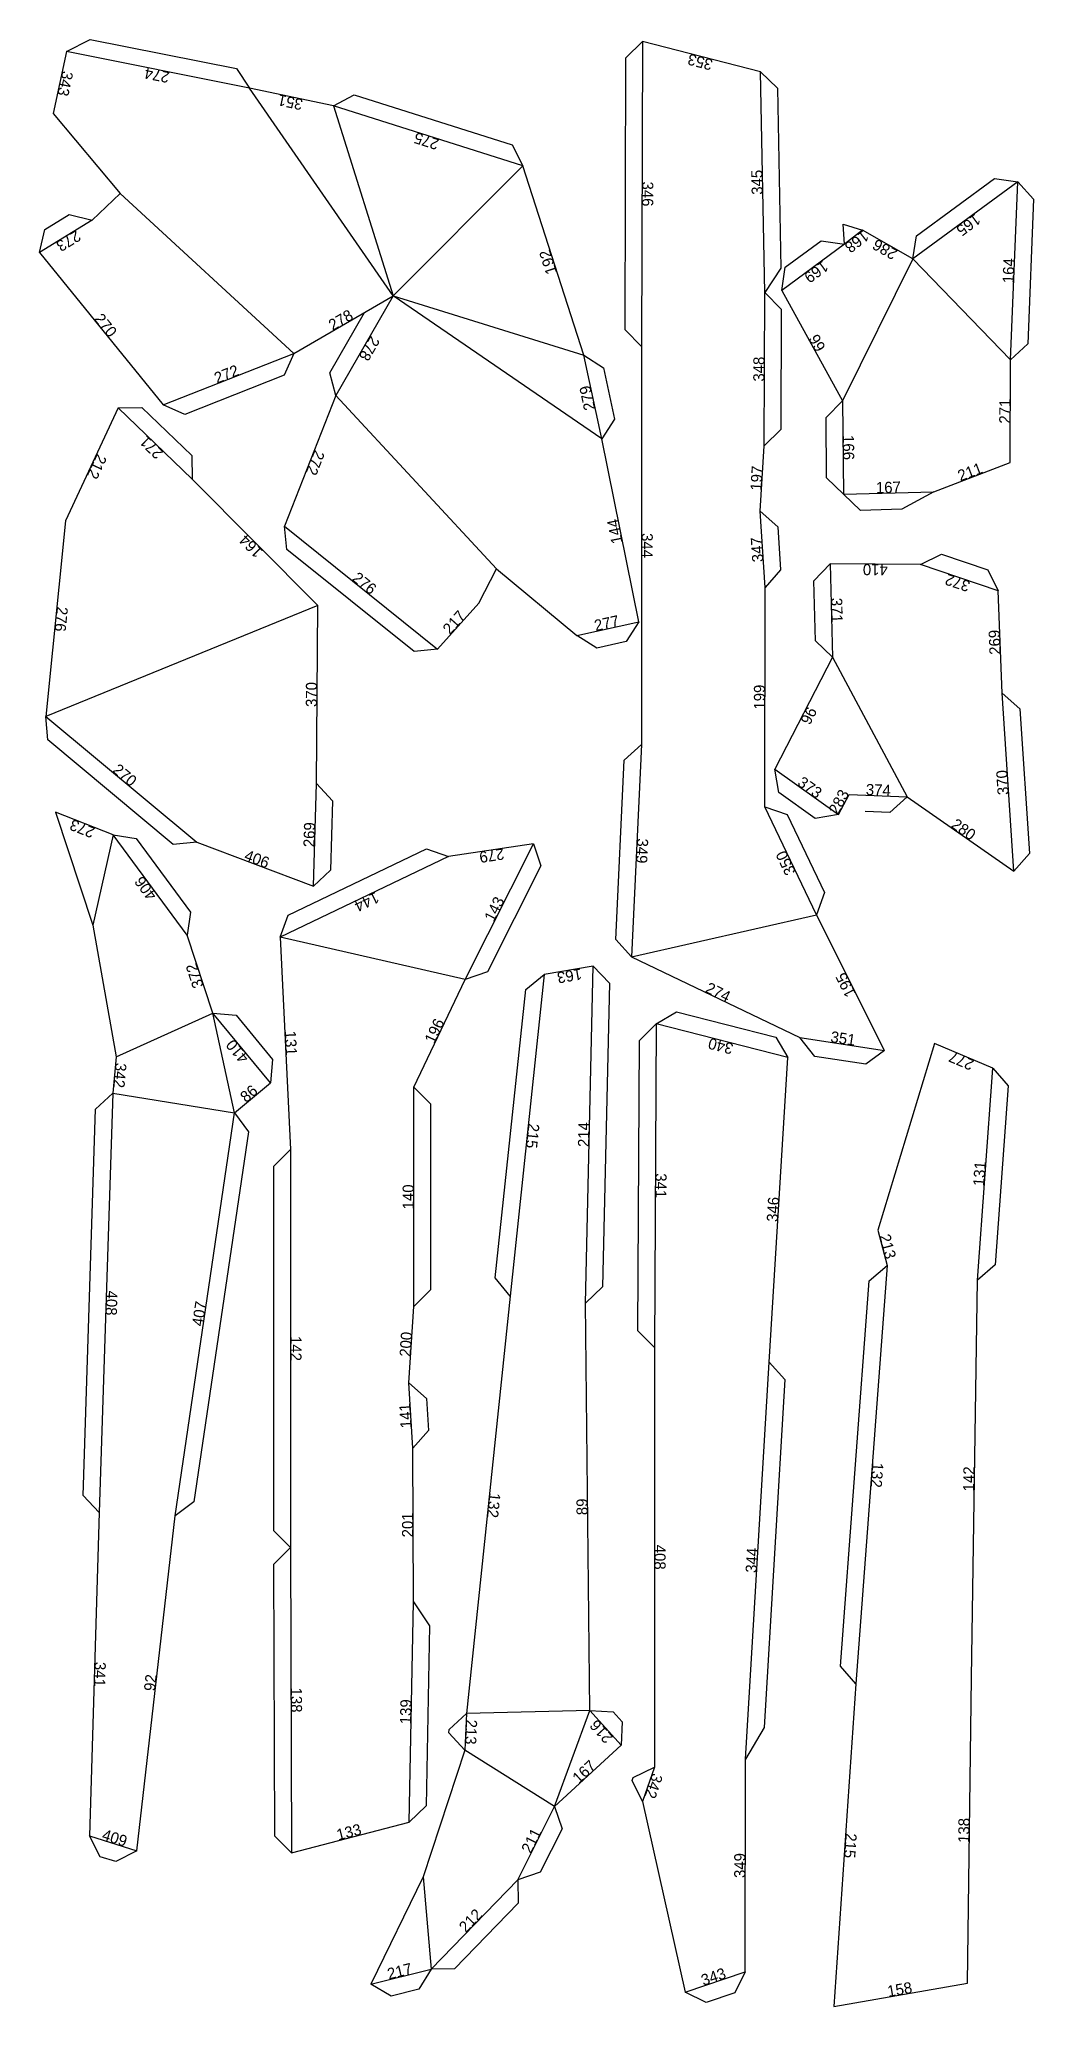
# Model space of a CAD drawing. Extents: x 0 to 299, y 8 to 600.
import ezdxf
from ezdxf.enums import TextEntityAlignment as Align

# ---------------------------------------------------------------- set-up
doc = ezdxf.new("R2010")
doc.units = 0

msp = doc.modelspace()

# ---------------------------------------------------------------- linework, layer by layer
at = {"layer": 'CutLine', "color": 8, "linetype": 'CONTINUOUS'}
for p, q in [((8.340604, 596.075315), (15.496643, 599.748802)), ((15.496643, 599.748802), (59.470421, 590.994445)), ((176.592034, 594.161398), (181.608644, 599.144733)), ((217.05246, 589.930562), (181.608644, 599.144733)), ((8.340604, 596.075315), (4.338623, 577.462917)), ((176.319845, 512.362559), (176.592034, 594.161398)), ((59.470421, 590.994445), (63.39794, 585.114428)), ((217.05246, 589.930562), (222.147995, 585.027958)), ((88.619906, 579.787941), (63.39794, 585.114428)), ((88.619906, 579.787941), (94.898203, 583.041092)), ((94.898203, 583.041092), (142.344742, 567.982238)), ((222.147995, 585.027958), (223.19262, 530.893263)), ((4.338623, 577.462917), (24.457553, 553.402962)), ((142.344742, 567.982238), (145.597894, 561.703941)), ((163.891198, 504.792808), (145.597894, 561.703941)), ((263.947345, 540.68554), (287.427715, 557.944227)), ((287.427715, 557.944227), (294.417737, 556.876709)), ((294.417737, 556.876709), (299.213303, 551.680312)), ((24.457553, 553.402962), (16.04562, 545.414286)), ((299.213303, 551.680312), (297.466546, 508.136935)), ((1.817721, 542.524405), (9.166315, 547.049877)), ((9.166315, 547.049877), (16.04562, 545.414286)), ((0.182131, 535.645099), (1.817721, 542.524405)), ((224.496429, 531.201498), (235.303029, 539.161777)), ((235.303029, 539.161777), (242.294146, 538.101453)), ((242.294146, 538.101453), (241.939436, 544.163364)), ((241.939436, 544.163364), (247.730441, 542.336664)), ((262.879827, 533.695518), (247.730441, 542.336664)), ((262.879827, 533.695518), (263.947345, 540.68554)), ((0.182131, 535.645099), (37.458835, 489.78641)), ((223.19262, 530.893263), (218.331379, 523.654223)), ((223.436105, 524.210382), (224.496429, 531.201498)), ((76.678271, 505.240126), (106.624436, 522.586969)), ((218.331379, 523.654223), (223.31438, 518.637282)), ((223.436105, 524.210382), (241.763674, 491.023586)), ((87.525168, 499.417425), (97.972273, 517.575052)), ((223.31438, 518.637282), (223.191603, 482.463011)), ((181.30318, 507.34595), (176.319845, 512.362559)), ((76.678271, 505.240126), (73.859372, 498.755235)), ((163.891198, 504.792808), (169.830576, 500.955649)), ((181.30318, 507.34595), (181.30318, 387.684802)), ((292.180436, 472.49213), (292.270149, 503.341369)), ((297.466546, 508.136935), (292.270149, 503.341369)), ((73.859372, 498.755235), (43.943726, 486.967511)), ((89.365516, 492.590045), (87.525168, 499.417425)), ((169.830576, 500.955649), (173.147513, 485.529968)), ((89.365516, 492.590045), (73.884204, 453.381494)), ((23.924768, 488.915003), (8.060577, 454.945393)), ((23.924768, 488.915003), (30.994656, 489.044148)), ((30.994656, 489.044148), (46.004187, 474.573138)), ((43.943726, 486.967511), (37.458835, 489.78641)), ((173.147513, 485.529968), (169.310354, 479.59059)), ((236.80251, 485.985049), (241.763674, 491.023586)), ((236.942399, 467.905934), (236.80251, 485.985049)), ((180.445488, 424.56823), (169.310354, 479.59059)), ((223.191603, 482.463011), (218.174661, 477.48001)), ((46.004187, 474.573138), (46.133333, 467.503249)), ((216.972522, 457.824197), (218.174661, 477.48001)), ((83.893706, 429.492737), (46.133333, 467.503249)), ((241.980936, 462.944771), (236.942399, 467.905934)), ((269.148497, 463.709051), (292.180436, 472.49213)), ((247.119563, 458.087353), (241.980936, 462.944771)), ((269.148497, 463.709051), (259.598675, 458.438416)), ((216.972522, 457.824197), (222.285794, 453.158456)), ((259.598675, 458.438416), (247.119563, 458.087353)), ((8.060577, 454.945393), (2.141107, 396.144611)), ((74.650357, 446.352056), (73.884204, 453.381494)), ((222.285794, 453.158456), (223.1264, 440.203989)), ((112.925147, 415.600586), (74.650357, 446.352056)), ((265.199804, 441.832329), (271.543238, 444.956563)), ((271.543238, 444.956563), (285.413184, 440.240499)), ((132.402918, 430.227704), (137.714153, 440.541304)), ((137.714153, 440.541304), (161.845656, 420.508248)), ((223.1264, 440.203989), (218.460659, 434.890717)), ((233.144132, 436.92375), (238.022308, 442.042675)), ((265.199804, 441.832329), (238.022308, 442.042675)), ((285.413184, 440.240499), (288.537418, 433.897064)), ((218.414718, 368.954518), (218.460659, 434.890717)), ((233.579396, 418.849334), (233.144132, 436.92375)), ((289.754781, 403.071724), (288.537418, 433.897064)), ((83.493252, 375.915835), (83.893706, 429.492737)), ((119.954586, 416.36674), (132.402918, 430.227704)), ((167.79693, 416.689566), (161.845656, 420.508248)), ((180.445488, 424.56823), (176.626806, 418.616956)), ((119.954586, 416.36674), (112.925147, 415.600586)), ((176.626806, 418.616956), (167.79693, 416.689566)), ((238.69832, 413.971158), (233.579396, 418.849334)), ((238.69832, 413.971158), (221.420991, 380.225682)), ((289.754781, 403.071724), (295.071001, 398.409343)), ((295.071001, 398.409343), (297.920329, 354.924194)), ((2.773528, 389.101881), (2.141107, 396.144611)), ((40.456978, 357.628559), (2.773528, 389.101881)), ((176.072302, 382.92687), (181.30318, 387.684802)), ((173.521446, 329.051653), (176.072302, 382.92687)), ((222.580805, 373.250381), (221.420991, 380.225682)), ((83.493252, 375.915835), (88.345962, 370.772761)), ((233.499714, 365.444864), (222.580805, 373.250381)), ((5.033649, 367.359194), (16.290165, 333.318621)), ((22.34129, 360.464784), (5.033649, 367.359194)), ((88.345962, 370.772761), (87.740571, 349.932183)), ((218.414718, 368.954518), (225.080414, 366.594752)), ((240.475015, 366.604678), (243.716508, 372.686047)), ((255.945324, 367.188437), (248.510812, 367.488484)), ((261.142886, 371.98274), (255.945324, 367.188437)), ((261.142886, 371.98274), (293.257948, 349.607974)), ((225.080414, 366.594752), (236.262375, 343.156759)), ((240.475015, 366.604678), (233.499714, 365.444864)), ((22.34129, 360.464784), (29.334037, 359.415269)), ((29.334037, 359.415269), (45.67283, 337.305944)), ((47.499708, 358.260981), (40.456978, 357.628559)), ((47.499708, 358.260981), (82.597497, 345.079474)), ((74.990077, 336.396622), (116.598539, 356.332303)), ((116.598539, 356.332303), (123.268142, 353.983601)), ((148.754225, 357.85382), (123.268142, 353.983601)), ((148.754225, 357.85382), (150.97832, 351.141636)), ((87.740571, 349.932183), (82.597497, 345.079474)), ((150.97832, 351.141636), (134.976789, 319.280826)), ((297.920329, 354.924194), (293.257948, 349.607974)), ((236.262375, 343.156759), (233.902609, 336.491063)), ((45.67283, 337.305944), (44.623315, 330.313196)), ((16.290165, 333.318621), (23.253534, 293.78147)), ((72.641375, 329.72702), (74.990077, 336.396622)), ((254.392228, 295.693975), (233.902609, 336.491063)), ((52.348708, 306.905271), (44.623315, 330.313196)), ((72.641375, 329.72702), (75.665177, 265.862992)), ((178.279378, 323.820775), (173.521446, 329.051653)), ((166.719961, 320.976664), (152.012742, 318.490121)), ((166.719961, 320.976664), (171.606594, 315.865811)), ((178.279378, 323.820775), (228.906145, 299.564194)), ((112.776715, 284.593276), (128.264606, 317.056732)), ((134.976789, 319.280826), (128.264606, 317.056732)), ((137.31259, 227.268088), (146.513426, 314.045179)), ((146.513426, 314.045179), (152.012742, 318.490121)), ((171.606594, 315.865811), (169.559094, 224.572237)), ((52.348708, 306.905271), (59.387873, 306.234329)), ((59.387873, 306.234329), (70.327403, 292.98967)), ((180.695744, 298.653324), (185.724636, 303.624265)), ((185.724636, 303.624265), (191.800783, 307.240954)), ((191.800783, 307.240954), (221.679256, 299.659597)), ((180.190043, 211.391287), (180.695744, 298.653324)), ((221.679256, 299.659597), (225.295945, 293.58345)), ((233.37954, 293.827559), (228.906145, 299.564194)), ((269.366303, 297.793918), (252.319999, 241.628417)), ((286.903804, 290.386268), (269.366303, 297.793918)), ((23.253534, 293.78147), (22.23793, 282.824103)), ((70.327403, 292.98967), (69.656461, 285.950505)), ((219.688848, 201.955559), (225.295945, 293.58345)), ((248.698226, 291.501322), (233.37954, 293.827559)), ((254.392228, 295.693975), (248.698226, 291.501322)), ((286.903804, 290.386268), (291.528963, 285.037632)), ((58.878067, 276.888417), (69.656461, 285.950505)), ((112.776715, 284.593276), (117.780198, 279.596761)), ((291.528963, 285.037632), (287.626842, 231.2434)), ((17.081163, 277.985947), (22.23793, 282.824103)), ((117.780198, 279.596761), (117.819171, 223.66056)), ((13.379014, 161.848658), (17.081163, 277.985947)), ((58.878067, 276.888417), (63.09411, 271.211712)), ((63.09411, 271.211712), (46.657162, 159.887859)), ((70.665177, 260.862992), (75.665177, 265.862992)), ((70.665177, 151.201845), (70.665177, 260.862992)), ((252.319999, 241.628417), (255.115824, 230.98517)), ((249.758717, 226.369825), (255.115824, 230.98517)), ((287.626842, 231.2434), (282.278205, 226.618242)), ((141.757533, 221.768772), (137.31259, 227.268088)), ((241.139714, 110.493647), (249.758717, 226.369825)), ((280.514687, 106.97009), (282.278205, 226.618242)), ((117.819171, 223.66056), (112.822656, 218.657078)), ((141.757533, 221.768772), (128.598255, 96.260466)), ((169.559094, 224.572237), (164.448241, 219.685604)), ((165.705135, 97.161284), (164.448241, 219.685604)), ((111.334519, 195.723598), (112.822656, 218.657078)), ((185.160983, 206.362396), (180.190043, 211.391287)), ((185.160983, 206.362396), (185.160983, 80.166114)), ((219.688848, 201.955559), (224.382642, 196.667053)), ((111.334519, 195.723598), (116.630421, 191.03815)), ((224.382642, 196.667053), (218.148323, 92.023339)), ((116.630421, 191.03815), (117.222106, 181.363687)), ((117.222106, 181.363687), (112.536658, 176.067785)), ((112.693376, 129.893571), (112.536658, 176.067785)), ((18.21717, 156.691891), (13.379014, 161.848658)), ((46.657162, 159.887859), (40.980457, 155.671816)), ((18.21717, 156.691891), (15.231745, 59.474217)), ((29.464549, 55.011877), (40.980457, 155.671816)), ((75.665177, 146.201845), (70.665177, 151.201845)), ((70.681842, 141.185235), (75.665177, 146.201845)), ((70.954031, 59.386397), (70.681842, 141.185235)), ((112.693376, 129.893571), (117.554617, 122.654532)), ((117.554617, 122.654532), (116.509992, 68.519836)), ((245.755059, 105.13654), (241.139714, 110.493647)), ((279.309725, 15.178707), (280.514687, 106.97009)), ((245.755059, 105.13654), (239.10264, 8.100804)), ((123.383596, 91.484764), (128.598255, 96.260466)), ((165.705135, 97.161284), (172.767351, 96.807579)), ((172.767351, 96.807579), (175.505586, 93.780599)), ((123.33951, 90.4814), (123.383596, 91.484764)), ((128.115211, 85.26674), (123.33951, 90.4814)), ((175.505586, 93.780599), (175.151881, 86.718383)), ((218.148323, 92.023339), (212.572459, 82.506209)), ((128.115211, 85.26674), (115.642996, 47.107617)), ((155.156747, 68.310365), (175.151881, 86.718383)), ((178.482558, 76.110174), (178.808603, 77.060111)), ((178.808603, 77.060111), (185.160983, 80.166114)), ((212.455243, 18.570745), (212.572459, 82.506209)), ((181.588562, 69.757793), (178.482558, 76.110174)), ((116.509992, 68.519836), (111.414457, 63.617233)), ((155.156747, 68.310365), (157.389682, 61.601118)), ((181.588562, 69.757793), (194.417505, 12.481636)), ((18.506921, 53.207382), (15.231745, 59.474217)), ((75.970641, 54.403062), (70.954031, 59.386397)), ((75.970641, 54.403062), (111.414457, 63.617233)), ((157.389682, 61.601118), (150.831974, 48.500998)), ((29.464549, 55.011877), (23.197714, 51.736701)), ((23.197714, 51.736701), (18.506921, 53.207382)), ((150.831974, 48.500998), (144.122727, 46.268063)), ((115.642996, 47.107617), (99.902543, 14.894142)), ((144.122727, 46.268063), (144.220478, 39.197671)), ((144.220478, 39.197671), (125.051694, 19.491425)), ((117.981302, 19.393674), (114.336904, 13.334106)), ((125.051694, 19.491425), (117.981302, 19.393674)), ((212.455243, 18.570745), (209.317107, 12.234176)), ((105.962111, 11.249745), (99.902543, 14.894142)), ((114.336904, 13.334106), (105.962111, 11.249745)), ((200.754075, 9.343501), (194.417505, 12.481636)), ((209.317107, 12.234176), (200.754075, 9.343501)), ((239.10264, 8.100804), (279.309725, 15.178707))]:
    msp.add_line(p, q, dxfattribs=at)
at = {"layer": 'MountainLine', "color": 5, "linetype": 'CONTINUOUS'}
for p, q in [((294.417737, 556.876709), (262.879827, 533.695518)), ((247.730441, 542.336664), (242.294146, 538.101453)), ((242.294146, 538.101453), (223.436105, 524.210382)), ((221.420991, 380.225682), (240.475015, 366.604678)), ((243.716508, 372.686047), (261.142886, 371.98274)), ((22.34129, 360.464784), (16.290165, 333.318621)), ((178.279378, 323.820775), (233.902609, 336.491063)), ((128.264606, 317.056732), (72.641375, 329.72702)), ((152.012742, 318.490121), (141.757533, 221.768772)), ((185.724636, 303.624265), (185.160983, 206.362396)), ((22.23793, 282.824103), (18.21717, 156.691891)), ((255.115824, 230.98517), (245.755059, 105.13654)), ((128.598255, 96.260466), (128.115211, 85.26674)), ((185.160983, 80.166114), (181.588562, 69.757793)), ((15.231745, 59.474217), (29.464549, 55.011877)), ((115.642996, 47.107617), (117.981302, 19.393674))]:
    msp.add_line(p, q, dxfattribs=at)
at = {"layer": 'ValleyLine', "color": 1, "linetype": 'CONTINUOUS'}
for p, q in [((181.608644, 599.144733), (181.30318, 507.34595)), ((63.39794, 585.114428), (8.340604, 596.075315)), ((218.331379, 523.654223), (217.05246, 589.930562)), ((106.624436, 522.586969), (63.39794, 585.114428)), ((88.619906, 579.787941), (106.624436, 522.586969)), ((145.597894, 561.703941), (88.619906, 579.787941)), ((106.624436, 522.586969), (145.597894, 561.703941)), ((292.270149, 503.341369), (294.417737, 556.876709)), ((76.678271, 505.240126), (24.457553, 553.402962)), ((16.04562, 545.414286), (0.182131, 535.645099)), ((262.879827, 533.695518), (241.763674, 491.023586)), ((262.879827, 533.695518), (292.270149, 503.341369)), ((106.624436, 522.586969), (89.365516, 492.590045)), ((169.310354, 479.59059), (106.624436, 522.586969)), ((106.624436, 522.586969), (163.891198, 504.792808)), ((218.174661, 477.48001), (218.331379, 523.654223)), ((37.458835, 489.78641), (76.678271, 505.240126)), ((169.310354, 479.59059), (163.891198, 504.792808)), ((137.714153, 440.541304), (89.365516, 492.590045)), ((46.133333, 467.503249), (23.924768, 488.915003)), ((241.763674, 491.023586), (241.980936, 462.944771)), ((241.980936, 462.944771), (269.148497, 463.709051)), ((218.460659, 434.890717), (216.972522, 457.824197)), ((73.884204, 453.381494), (119.954586, 416.36674)), ((238.022308, 442.042675), (238.69832, 413.971158)), ((288.537418, 433.897064), (265.199804, 441.832329)), ((83.893706, 429.492737), (2.141107, 396.144611)), ((161.845656, 420.508248), (180.445488, 424.56823)), ((238.69832, 413.971158), (261.142886, 371.98274)), ((293.257948, 349.607974), (289.754781, 403.071724)), ((2.141107, 396.144611), (47.499708, 358.260981)), ((181.30318, 387.684802), (178.279378, 323.820775)), ((82.597497, 345.079474), (83.493252, 375.915835)), ((233.902609, 336.491063), (218.414718, 368.954518)), ((44.623315, 330.313196), (22.34129, 360.464784)), ((128.264606, 317.056732), (148.754225, 357.85382)), ((123.268142, 353.983601), (72.641375, 329.72702)), ((164.448241, 219.685604), (166.719961, 320.976664)), ((23.253534, 293.78147), (52.348708, 306.905271)), ((58.878067, 276.888417), (52.348708, 306.905271)), ((69.656461, 285.950505), (52.348708, 306.905271)), ((225.295945, 293.58345), (185.724636, 303.624265)), ((228.906145, 299.564194), (254.392228, 295.693975)), ((282.278205, 226.618242), (286.903804, 290.386268)), ((112.822656, 218.657078), (112.776715, 284.593276)), ((22.23793, 282.824103), (58.878067, 276.888417)), ((40.980457, 155.671816), (58.878067, 276.888417)), ((75.665177, 265.862992), (75.665177, 146.201845)), ((212.572459, 82.506209), (219.688848, 201.955559)), ((112.536658, 176.067785), (111.334519, 195.723598)), ((75.665177, 146.201845), (75.970641, 54.403062)), ((111.414457, 63.617233), (112.693376, 129.893571)), ((165.705135, 97.161284), (128.598255, 96.260466)), ((155.156747, 68.310365), (165.705135, 97.161284)), ((175.151881, 86.718383), (165.705135, 97.161284)), ((155.156747, 68.310365), (128.115211, 85.26674)), ((144.122727, 46.268063), (155.156747, 68.310365)), ((117.981302, 19.393674), (144.122727, 46.268063)), ((99.902543, 14.894142), (117.981302, 19.393674)), ((194.417505, 12.481636), (212.455243, 18.570745))]:
    msp.add_line(p, q, dxfattribs=at)

# ---------------------------------------------------------------- texts
at = {"layer": 'Edge ID'}
for s, rotation, p in [('353', 165.427633, (199.330552, 594.537647)), ('343', 257.865192, (6.339614, 586.769116)), ('274', 168.740689, (35.869272, 590.594872)), ('351', 168.075239, (76.008923, 582.451185)), ('275', 162.391305, (117.1089, 570.745941)), ('346', 269.809347, (181.455912, 553.245341)), ('345', 91.105486, (217.69192, 556.792392)), ('165', 216.316861, (278.648782, 545.286114)), ('273', 211.62594, (8.113875, 540.529693)), ('168', 217.920796, (245.012293, 540.219059)), ('286', 150.299748, (255.305134, 538.016091)), ('192', 107.819291, (154.744546, 533.248374)), ('169', 216.375831, (232.865125, 531.155918)), ('164', 87.702792, (293.343943, 530.109039)), ('270', -50.893711, (18.820483, 512.715755)), ('278', 30.082323, (91.651353, 513.913548)), ('278', 240.085759, (97.994976, 507.588507)), ('99', -61.090111, (232.599889, 507.616984)), ('348', 89.805536, (218.25302, 500.567116)), ('272', 21.506032, (57.068553, 497.513268)), ('279', 102.135356, (166.600776, 492.191699)), ('271', 89.833378, (292.225292, 487.91675)), ('271', 136.046505, (35.02905, 478.209126)), ('166', -89.556679, (241.872305, 476.984178)), ('212', 244.966895, (15.992672, 471.930198)), ('272', 248.453647, (81.62486, 472.98577)), ('197', 86.50018, (217.573592, 467.652103)), ('211', 20.874023, (280.664466, 468.100591)), ('167', 1.611425, (255.564716, 463.326911)), ('164', 134.810852, (65.013519, 448.497993)), ('144', 101.4407, (174.877921, 452.07941)), ('344', -90, (181.30318, 447.515376)), ('347', 93.712677, (217.716591, 446.357457)), ('276', -38.779763, (96.919395, 434.874117)), ('410', 179.556557, (251.611056, 441.937502)), ('372', 161.220919, (276.868611, 437.864697)), ('276', 264.251405, (5.100842, 425.545002)), ('217', 48.073446, (126.178752, 423.297222)), ('277', 12.313418, (171.145572, 422.538239)), ('371', -88.620483, (238.360314, 428.006916)), ('269', 92.261565, (289.146099, 418.484394)), ('370', 89.571758, (83.693479, 402.704286)), ('199', 89.960079, (218.437689, 401.922617)), ('96', 242.88803, (230.059656, 397.09842)), ('270', -39.868727, (24.820407, 377.202796)), ('370', 93.748899, (291.506364, 376.339849)), ('373', -35.559547, (230.948003, 373.41518)), ('283', 61.941476, (242.095762, 369.645363)), ('374', -2.31113, (252.429697, 372.334393)), ('273', 158.280388, (13.687469, 363.911989)), ('269', 88.336101, (83.045375, 360.497654)), ('280', -34.865171, (277.200417, 360.795357)), ('406', -20.584429, (65.048602, 351.670227)), ('279', 188.634747, (136.011183, 355.91871)), ('349', 267.289213, (179.791279, 355.752789)), ('350', 115.5052, (226.158664, 352.722791)), ('406', 126.464403, (33.482302, 345.38899)), ('144', 205.600275, (97.954758, 341.85531)), ('143', 63.332715, (138.509416, 337.455276)), ('372', 108.264607, (48.486011, 318.609233)), ('163', 189.596222, (159.366352, 319.733393)), ('274', -25.600275, (203.592761, 311.692484)), ('195', 116.667285, (244.147418, 316.092519)), ('196', 64.4948, (120.520661, 300.825004)), ('410', 129.55527, (61.002584, 296.427888)), ('131', -87.289213, (74.153276, 297.795006)), ('340', 165.762266, (205.51029, 298.603857)), ('351', -8.634747, (241.649186, 297.629084)), ('342', 264.704565, (22.745732, 288.302786)), ('277', 157.101333, (278.135054, 294.090093)), ('86', 40.055921, (64.267264, 281.419461)), ('215', 263.947633, (146.885138, 270.129447)), ('214', 88.715206, (165.584101, 270.331134)), ('131', 85.851151, (284.591005, 258.502255)), ('140', 90.039921, (112.799686, 251.625177)), ('341', 269.667963, (185.44281, 254.99333)), ('346', 86.498196, (222.492396, 247.769505)), ('213', -75.28176, (253.717911, 236.306793)), ('408', 268.174181, (20.22755, 219.757997)), ('407', 81.600972, (49.929262, 216.280117)), ('142', -90, (75.665177, 206.032419)), ('200', 86.287323, (112.078588, 207.190338)), ('141', 93.49982, (111.935589, 185.895691)), ('132', 265.746108, (250.435441, 168.060855)), ('142', 89.155567, (281.396446, 166.794166)), ('132', 264.014529, (135.177894, 159.014619)), ('89', 90.587738, (165.076688, 158.423444)), ('201', 90.194464, (112.615017, 152.980678)), ('408', -90, (185.160983, 143.264255)), ('344', 86.590541, (216.130653, 142.230884)), ('341', 268.241076, (16.724457, 108.083054)), ('92', 83.473504, (35.222503, 105.341847)), ('138', -89.809347, (75.817909, 100.302453)), ('139', 88.894514, (112.053917, 96.755402)), ('213', 267.484145, (128.356733, 90.763603)), ('216', 132.132789, (170.428508, 91.939833)), ('167', 42.63344, (165.154314, 77.514374)), ('342', 251.056375, (183.374773, 74.961954)), ('409', -17.407512, (22.348147, 57.243047)), ('133', 14.572367, (93.692549, 59.010147)), ('211', 63.408194, (149.639737, 57.289214)), ('215', 266.078145, (242.428849, 56.618672)), ('138', 89.247911, (279.912206, 61.074399)), ('349', 89.894957, (212.513851, 50.538477)), ('212', 45.792085, (131.052014, 32.830869)), ('217', 13.9761, (108.941922, 17.143908)), ('343', 18.653453, (203.436374, 15.52619)), ('158', 9.983842, (259.206182, 11.639756))]:
    msp.add_text(s, height=3.36, rotation=rotation, dxfattribs=at).set_placement(p, align=Align.CENTER)

doc.saveas('drawing.dxf')
